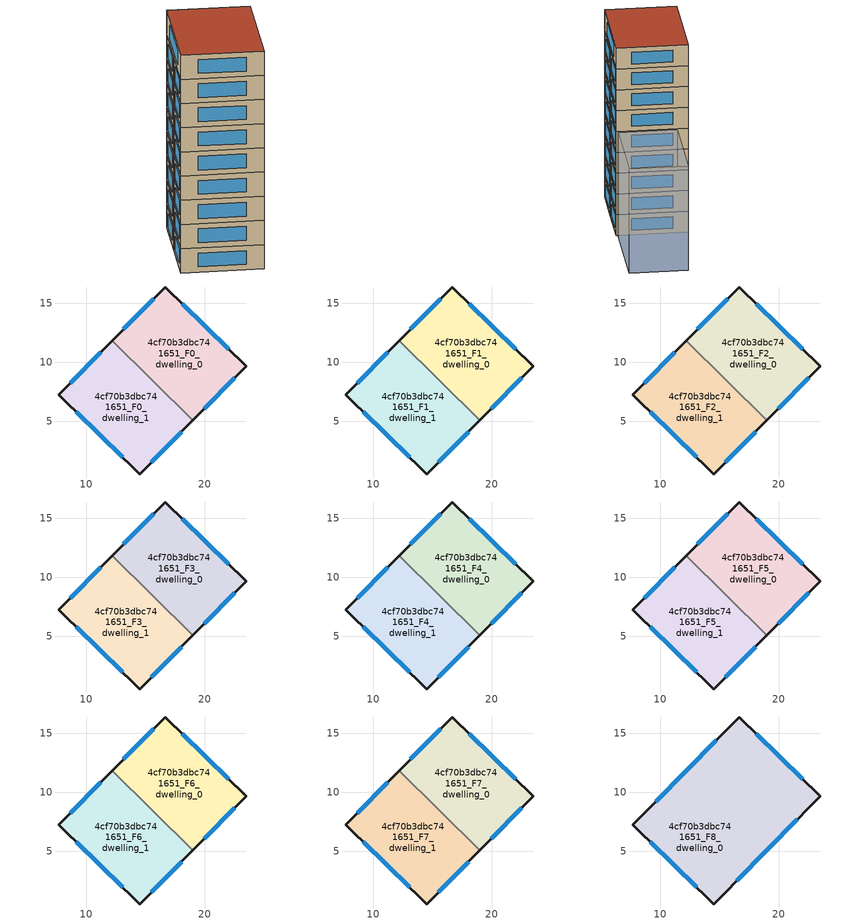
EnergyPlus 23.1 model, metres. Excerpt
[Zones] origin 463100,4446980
4cf70b3dbc741651_F0_dwelling_0
 floor ground (EU_floor_Construction): 23.52,9.68 19.01,5.1 12.18,11.82 16.66,16.37 z0
 wall outside (EU_wall_Construction): 19.01,5.1 23.52,9.68 16.66,16.37 12.18,11.82 z0:3
 wall to 4cf70b3dbc741651_F0_dwelling_1 (EU_wall_Construction): 12.18,11.82 19.01,5.1 z0:3
 window (EU_Window_Construction): 15.7,15.4 13.14,12.8 / 22.05,11.11 18.13,14.94 / 19.98,6.08 22.55,8.7 z0.64:2.36
4cf70b3dbc741651_F0_dwelling_1
 floor ground (EU_floor_Construction): 19.01,5.1 14.53,0.55 7.68,7.25 12.18,11.82 z0
 wall outside (EU_wall_Construction): 12.18,11.82 7.68,7.25 14.53,0.55 19.01,5.1 z0:3
 window (EU_Window_Construction): 15.49,1.53 18.05,4.13 / 9.14,5.81 13.06,1.99 / 11.22,10.84 8.64,8.23 z0.64:2.36
4cf70b3dbc741651_F1_dwelling_0
 floor to 4cf70b3dbc741651_F0_dwelling_0 (EU_floor_Construction): 23.52,9.68 19.01,5.1 12.18,11.82 16.66,16.37 z3
 wall outside (EU_wall_Construction): 19.01,5.1 23.52,9.68 16.66,16.37 12.18,11.82 z3:6
 wall to 4cf70b3dbc741651_F1_dwelling_1 (EU_wall_Construction): 12.18,11.82 19.01,5.1 z3:6
 window (EU_Window_Construction): 15.7,15.4 13.14,12.8 / 22.05,11.11 18.13,14.94 / 19.98,6.08 22.55,8.7 z3.64:5.36
4cf70b3dbc741651_F1_dwelling_1
 floor to 4cf70b3dbc741651_F0_dwelling_1 (EU_floor_Construction): 19.01,5.1 14.53,0.55 7.68,7.25 12.18,11.82 z3
 wall outside (EU_wall_Construction): 12.18,11.82 7.68,7.25 14.53,0.55 19.01,5.1 z3:6
 window (EU_Window_Construction): 15.49,1.53 18.05,4.13 / 9.14,5.81 13.06,1.99 / 11.22,10.84 8.64,8.23 z3.64:5.36
4cf70b3dbc741651_F2_dwelling_0
 floor to 4cf70b3dbc741651_F1_dwelling_0 (EU_floor_Construction): 23.52,9.68 19.01,5.1 12.18,11.82 16.66,16.37 z6
 wall outside (EU_wall_Construction): 19.01,5.1 23.52,9.68 16.66,16.37 12.18,11.82 z6:9
 wall to 4cf70b3dbc741651_F2_dwelling_1 (EU_wall_Construction): 12.18,11.82 19.01,5.1 z6:9
 window (EU_Window_Construction): 15.7,15.4 13.14,12.8 / 22.05,11.11 18.13,14.94 / 19.98,6.08 22.55,8.7 z6.64:8.36
4cf70b3dbc741651_F2_dwelling_1
 floor to 4cf70b3dbc741651_F1_dwelling_1 (EU_floor_Construction): 19.01,5.1 14.53,0.55 7.68,7.25 12.18,11.82 z6
 wall outside (EU_wall_Construction): 12.18,11.82 7.68,7.25 14.53,0.55 19.01,5.1 z6:9
 window (EU_Window_Construction): 15.49,1.53 18.05,4.13 / 9.14,5.81 13.06,1.99 / 11.22,10.84 8.64,8.23 z6.64:8.36
4cf70b3dbc741651_F3_dwelling_0
 floor to 4cf70b3dbc741651_F2_dwelling_0 (EU_floor_Construction): 23.52,9.68 19.01,5.1 12.18,11.82 16.66,16.37 z9
 wall outside (EU_wall_Construction): 19.01,5.1 23.52,9.68 16.66,16.37 12.18,11.82 z9:12
 wall to 4cf70b3dbc741651_F3_dwelling_1 (EU_wall_Construction): 12.18,11.82 19.01,5.1 z9:12
 window (EU_Window_Construction): 15.7,15.4 13.14,12.8 / 22.05,11.11 18.13,14.94 / 19.98,6.08 22.55,8.7 z9.64:11.36
4cf70b3dbc741651_F3_dwelling_1
 floor to 4cf70b3dbc741651_F2_dwelling_1 (EU_floor_Construction): 19.01,5.1 14.53,0.55 7.68,7.25 12.18,11.82 z9
 wall outside (EU_wall_Construction): 12.18,11.82 7.68,7.25 14.53,0.55 19.01,5.1 z9:12
 window (EU_Window_Construction): 15.49,1.53 18.05,4.13 / 9.14,5.81 13.06,1.99 / 11.22,10.84 8.64,8.23 z9.64:11.36
4cf70b3dbc741651_F4_dwelling_0
 floor to 4cf70b3dbc741651_F3_dwelling_0 (EU_floor_Construction): 23.52,9.68 19.01,5.1 12.18,11.82 16.66,16.37 z12
 wall outside (EU_wall_Construction): 19.01,5.1 23.52,9.68 16.66,16.37 12.18,11.82 z12:15
 wall to 4cf70b3dbc741651_F4_dwelling_1 (EU_wall_Construction): 12.18,11.82 19.01,5.1 z12:15
 window (EU_Window_Construction): 15.7,15.4 13.14,12.8 / 22.05,11.11 18.13,14.94 / 19.98,6.08 22.55,8.7 z12.64:14.36
4cf70b3dbc741651_F4_dwelling_1
 floor to 4cf70b3dbc741651_F3_dwelling_1 (EU_floor_Construction): 19.01,5.1 14.53,0.55 7.68,7.25 12.18,11.82 z12
 wall outside (EU_wall_Construction): 12.18,11.82 7.68,7.25 14.53,0.55 19.01,5.1 z12:15
 window (EU_Window_Construction): 15.49,1.53 18.05,4.13 / 9.14,5.81 13.06,1.99 / 11.22,10.84 8.64,8.23 z12.64:14.36
4cf70b3dbc741651_F5_dwelling_0
 floor to 4cf70b3dbc741651_F4_dwelling_0 (EU_floor_Construction): 23.52,9.68 19.01,5.1 12.18,11.82 16.66,16.37 z15
 wall outside (EU_wall_Construction): 19.01,5.1 23.52,9.68 16.66,16.37 12.18,11.82 z15:18
 wall to 4cf70b3dbc741651_F5_dwelling_1 (EU_wall_Construction): 12.18,11.82 19.01,5.1 z15:18
 window (EU_Window_Construction): 15.7,15.4 13.14,12.8 / 22.05,11.11 18.13,14.94 / 19.98,6.08 22.55,8.7 z15.64:17.36
4cf70b3dbc741651_F5_dwelling_1
 floor to 4cf70b3dbc741651_F4_dwelling_1 (EU_floor_Construction): 19.01,5.1 14.53,0.55 7.68,7.25 12.18,11.82 z15
 wall outside (EU_wall_Construction): 12.18,11.82 7.68,7.25 14.53,0.55 19.01,5.1 z15:18
 window (EU_Window_Construction): 15.49,1.53 18.05,4.13 / 9.14,5.81 13.06,1.99 / 11.22,10.84 8.64,8.23 z15.64:17.36
4cf70b3dbc741651_F6_dwelling_0
 floor to 4cf70b3dbc741651_F5_dwelling_0 (EU_floor_Construction): 23.52,9.68 19.01,5.1 12.18,11.82 16.66,16.37 z18
 wall outside (EU_wall_Construction): 19.01,5.1 23.52,9.68 16.66,16.37 12.18,11.82 z18:21
 wall to 4cf70b3dbc741651_F6_dwelling_1 (EU_wall_Construction): 12.18,11.82 19.01,5.1 z18:21
 window (EU_Window_Construction): 15.7,15.4 13.14,12.8 / 22.05,11.11 18.13,14.94 / 19.98,6.08 22.55,8.7 z18.64:20.36
4cf70b3dbc741651_F6_dwelling_1
 floor to 4cf70b3dbc741651_F5_dwelling_1 (EU_floor_Construction): 19.01,5.1 14.53,0.55 7.68,7.25 12.18,11.82 z18
 wall outside (EU_wall_Construction): 12.18,11.82 7.68,7.25 14.53,0.55 19.01,5.1 z18:21
 window (EU_Window_Construction): 15.49,1.53 18.05,4.13 / 9.14,5.81 13.06,1.99 / 11.22,10.84 8.64,8.23 z18.64:20.36
4cf70b3dbc741651_F7_dwelling_0
 floor to 4cf70b3dbc741651_F6_dwelling_0 (EU_floor_Construction): 23.52,9.68 19.01,5.1 12.18,11.82 16.66,16.37 z21
 wall outside (EU_wall_Construction): 19.01,5.1 23.52,9.68 16.66,16.37 12.18,11.82 z21:24
 wall to 4cf70b3dbc741651_F7_dwelling_1 (EU_wall_Construction): 12.18,11.82 19.01,5.1 z21:24
 window (EU_Window_Construction): 15.7,15.4 13.14,12.8 / 22.05,11.11 18.13,14.94 / 19.98,6.08 22.55,8.7 z21.64:23.36
4cf70b3dbc741651_F7_dwelling_1
 floor to 4cf70b3dbc741651_F6_dwelling_1 (EU_floor_Construction): 19.01,5.1 14.53,0.55 7.68,7.25 12.18,11.82 z21
 wall outside (EU_wall_Construction): 12.18,11.82 7.68,7.25 14.53,0.55 19.01,5.1 z21:24
 window (EU_Window_Construction): 15.49,1.53 18.05,4.13 / 9.14,5.81 13.06,1.99 / 11.22,10.84 8.64,8.23 z21.64:23.36
4cf70b3dbc741651_F8_dwelling_0
 floor to 4cf70b3dbc741651_F7_dwelling_0 (EU_floor_Construction): 23.52,9.68 19.01,5.1 12.18,11.82 16.66,16.37 z24
 floor to 4cf70b3dbc741651_F7_dwelling_1 (EU_floor_Construction): 19.01,5.1 14.53,0.55 7.68,7.25 12.18,11.82 z24
 wall outside (EU_wall_Construction): 16.66,16.37 7.68,7.25 14.53,0.55 23.52,9.68 16.66,16.37 z24:27
 window (EU_Window_Construction): 14.74,14.42 9.6,9.2 / 22.05,11.11 18.13,14.94 / 16.46,2.51 21.59,7.72 / 9.14,5.81 13.06,1.99 z24.64:26.36
 roof outside (EU_roof_Construction): 14.53,0.55 23.52,9.68 16.66,16.37 7.68,7.25 z27
shading: 32.01,18.62 23.59,10.07 / 23.59,10.07 18.02,15.55 / 18.02,15.55 26.43,24.1 / 26.43,24.1 32.01,18.62 z0:15
[Building]
EU S2 Campaign: North Axis=0; Terrain=City; Solar Distribution=FullExterior
[Site:Location]
Yerevan-Zvartnots.Intl.AP: Latitude=40.15; Longitude=44.383; Time Zone=4; Elevation=854
[SizingPeriod:WeatherFileDays]
AnnualSizingPeriod: Begin Month=1; Begin Day of Month=1; End Month=12; End Day of Month=31; Day of Week for Start Day=Monday; Use Weather File Daylight Saving Period=No; Use Weather File Rain and Snow Indicators=No
[MATERIAL]
EU_InternalMass_Material: Roughness=MediumRough; Thickness=0.1; Conductivity=1; Density=1800; Specific Heat=900; Thermal Absorptance=0.9; Solar Absorptance=0.7; Visible Absorptance=0.7
[MATERIAL:NOMASS] Roughness=MediumRough; Thermal Absorptance=0.9; Solar Absorptance=0.7; Visible Absorptance=0.7
Name | Thermal Resistance
EU_wall_NoMass | 1.05043
EU_roof_NoMass | 1.45357
EU_floor_NoMass | 0.478065
[WINDOWMATERIAL:SIMPLEGLAZINGSYSTEM]
EU_Window_SimpleGlazing: UFactor=2.5566; Solar Heat Gain Coefficient=0.75; Visible Transmittance=0.75
[CONSTRUCTION]
EU_wall_Construction: EU_wall_NoMass
EU_roof_Construction: EU_roof_NoMass
EU_floor_Construction: EU_floor_NoMass
EU_Window_Construction: EU_Window_SimpleGlazing
EU_InternalMass_Construction: EU_InternalMass_Material
[ZONE] Type=1; Multiplier=1; Ceiling Height=autocalculate; Floor Area=autocalculate; Part of Total Floor Area=Yes
Name | Volume
4cf70b3dbc741651_F0_dwelling_0; 4cf70b3dbc741651_F1_dwelling_0; 4cf70b3dbc741651_F2_dwelling_0; 4cf70b3dbc741651_F3_dwelling_0; 4cf70b3dbc741651_F4_dwelling_0; 4cf70b3dbc741651_F5_dwelling_0; 4cf70b3dbc741651_F6_dwelling_0; 4cf70b3dbc741651_F7_dwelling_0 | 184.026
4cf70b3dbc741651_F8_dwelling_0 | 368.0625
4cf70b3dbc741651_F0_dwelling_1; 4cf70b3dbc741651_F1_dwelling_1; 4cf70b3dbc741651_F2_dwelling_1; 4cf70b3dbc741651_F3_dwelling_1; 4cf70b3dbc741651_F4_dwelling_1; 4cf70b3dbc741651_F5_dwelling_1; 4cf70b3dbc741651_F6_dwelling_1; 4cf70b3dbc741651_F7_dwelling_1 | 184.047
[INTERNALMASS] Construction=EU_InternalMass_Construction
Name | Zone or ZoneList | Surface Area
4cf70b3dbc741651_F0_dwelling_0_EU_InternalMass | 4cf70b3dbc741651_F0_dwelling_0 | 61.3422
4cf70b3dbc741651_F0_dwelling_1_EU_InternalMass | 4cf70b3dbc741651_F0_dwelling_1 | 61.3489
4cf70b3dbc741651_F1_dwelling_0_EU_InternalMass | 4cf70b3dbc741651_F1_dwelling_0 | 61.3422
4cf70b3dbc741651_F1_dwelling_1_EU_InternalMass | 4cf70b3dbc741651_F1_dwelling_1 | 61.3489
4cf70b3dbc741651_F2_dwelling_0_EU_InternalMass | 4cf70b3dbc741651_F2_dwelling_0 | 61.3422
4cf70b3dbc741651_F2_dwelling_1_EU_InternalMass | 4cf70b3dbc741651_F2_dwelling_1 | 61.3489
4cf70b3dbc741651_F3_dwelling_0_EU_InternalMass | 4cf70b3dbc741651_F3_dwelling_0 | 61.3422
4cf70b3dbc741651_F3_dwelling_1_EU_InternalMass | 4cf70b3dbc741651_F3_dwelling_1 | 61.3489
4cf70b3dbc741651_F4_dwelling_0_EU_InternalMass | 4cf70b3dbc741651_F4_dwelling_0 | 61.3422
4cf70b3dbc741651_F4_dwelling_1_EU_InternalMass | 4cf70b3dbc741651_F4_dwelling_1 | 61.3489
4cf70b3dbc741651_F5_dwelling_0_EU_InternalMass | 4cf70b3dbc741651_F5_dwelling_0 | 61.3422
4cf70b3dbc741651_F5_dwelling_1_EU_InternalMass | 4cf70b3dbc741651_F5_dwelling_1 | 61.3489
4cf70b3dbc741651_F6_dwelling_0_EU_InternalMass | 4cf70b3dbc741651_F6_dwelling_0 | 61.3422
4cf70b3dbc741651_F6_dwelling_1_EU_InternalMass | 4cf70b3dbc741651_F6_dwelling_1 | 61.3489
4cf70b3dbc741651_F7_dwelling_0_EU_InternalMass | 4cf70b3dbc741651_F7_dwelling_0 | 61.3422
4cf70b3dbc741651_F7_dwelling_1_EU_InternalMass | 4cf70b3dbc741651_F7_dwelling_1 | 61.3489
4cf70b3dbc741651_F8_dwelling_0_EU_InternalMass | 4cf70b3dbc741651_F8_dwelling_0 | 122.688
[OTHEREQUIPMENT] Fuel Type=Electricity; Design Level Calculation Method=Watts/Area; Power per Zone Floor Area=1; Fraction Latent=0; Fraction Radiant=0; Fraction Lost=0; Carbon Dioxide Generation Rate=0; EndUse Subcategory=EU_Step8_InternalGains
Name | Zone or ZoneList or Space or SpaceList | Schedule
EU_Step8_InternalGain_4cf70b3dbc741651_F0_dwelling_0_f000 | 4cf70b3dbc741651_F0_dwelling_0 | EU_Step8_GainSchedule_4cf70b3dbc741651_F0_dwelling_0_f000
EU_Step8_InternalGain_4cf70b3dbc741651_F0_dwelling_1_f000 | 4cf70b3dbc741651_F0_dwelling_1 | EU_Step8_GainSchedule_4cf70b3dbc741651_F0_dwelling_1_f000
EU_Step8_InternalGain_4cf70b3dbc741651_F1_dwelling_0_f000 | 4cf70b3dbc741651_F1_dwelling_0 | EU_Step8_GainSchedule_4cf70b3dbc741651_F1_dwelling_0_f000
EU_Step8_InternalGain_4cf70b3dbc741651_F1_dwelling_1_f000 | 4cf70b3dbc741651_F1_dwelling_1 | EU_Step8_GainSchedule_4cf70b3dbc741651_F1_dwelling_1_f000
EU_Step8_InternalGain_4cf70b3dbc741651_F2_dwelling_0_f000 | 4cf70b3dbc741651_F2_dwelling_0 | EU_Step8_GainSchedule_4cf70b3dbc741651_F2_dwelling_0_f000
EU_Step8_InternalGain_4cf70b3dbc741651_F2_dwelling_1_f000 | 4cf70b3dbc741651_F2_dwelling_1 | EU_Step8_GainSchedule_4cf70b3dbc741651_F2_dwelling_1_f000
EU_Step8_InternalGain_4cf70b3dbc741651_F3_dwelling_0_f000 | 4cf70b3dbc741651_F3_dwelling_0 | EU_Step8_GainSchedule_4cf70b3dbc741651_F3_dwelling_0_f000
EU_Step8_InternalGain_4cf70b3dbc741651_F3_dwelling_1_f000 | 4cf70b3dbc741651_F3_dwelling_1 | EU_Step8_GainSchedule_4cf70b3dbc741651_F3_dwelling_1_f000
EU_Step8_InternalGain_4cf70b3dbc741651_F4_dwelling_0_f000 | 4cf70b3dbc741651_F4_dwelling_0 | EU_Step8_GainSchedule_4cf70b3dbc741651_F4_dwelling_0_f000
EU_Step8_InternalGain_4cf70b3dbc741651_F4_dwelling_1_f000 | 4cf70b3dbc741651_F4_dwelling_1 | EU_Step8_GainSchedule_4cf70b3dbc741651_F4_dwelling_1_f000
EU_Step8_InternalGain_4cf70b3dbc741651_F5_dwelling_0_f000 | 4cf70b3dbc741651_F5_dwelling_0 | EU_Step8_GainSchedule_4cf70b3dbc741651_F5_dwelling_0_f000
EU_Step8_InternalGain_4cf70b3dbc741651_F5_dwelling_1_f000 | 4cf70b3dbc741651_F5_dwelling_1 | EU_Step8_GainSchedule_4cf70b3dbc741651_F5_dwelling_1_f000
EU_Step8_InternalGain_4cf70b3dbc741651_F6_dwelling_0_f000 | 4cf70b3dbc741651_F6_dwelling_0 | EU_Step8_GainSchedule_4cf70b3dbc741651_F6_dwelling_0_f000
EU_Step8_InternalGain_4cf70b3dbc741651_F6_dwelling_1_f000 | 4cf70b3dbc741651_F6_dwelling_1 | EU_Step8_GainSchedule_4cf70b3dbc741651_F6_dwelling_1_f000
EU_Step8_InternalGain_4cf70b3dbc741651_F7_dwelling_0_f000 | 4cf70b3dbc741651_F7_dwelling_0 | EU_Step8_GainSchedule_4cf70b3dbc741651_F7_dwelling_0_f000
EU_Step8_InternalGain_4cf70b3dbc741651_F7_dwelling_1_f000 | 4cf70b3dbc741651_F7_dwelling_1 | EU_Step8_GainSchedule_4cf70b3dbc741651_F7_dwelling_1_f000
EU_Step8_InternalGain_4cf70b3dbc741651_F8_dwelling_0_f000 | 4cf70b3dbc741651_F8_dwelling_0 | EU_Step8_GainSchedule_4cf70b3dbc741651_F8_dwelling_0_f000
[ZONEVENTILATION:DESIGNFLOWRATE] Schedule=EU_AlwaysOn; Design Flow Rate Calculation Method=AirChanges/Hour; Air Changes per Hour=0.557805; Ventilation Type=Natural; Fan Pressure Rise=0; Fan Total Efficiency=1; Constant Term Coefficient=1; Temperature Term Coefficient=0; Velocity Term Coefficient=0; Velocity Squared Term Coefficient=0; Minimum Indoor Temperature=-100; Maximum Indoor Temperature=100; Delta Temperature=-100; Minimum Outdoor Temperature=-100; Maximum Outdoor Temperature=100; Maximum Wind Speed=40
Name | Zone or ZoneList or Space or SpaceList
EU_ConstantAir_4cf70b3dbc741651_F0_dwelling_0 | 4cf70b3dbc741651_F0_dwelling_0
EU_ConstantAir_4cf70b3dbc741651_F0_dwelling_1 | 4cf70b3dbc741651_F0_dwelling_1
EU_ConstantAir_4cf70b3dbc741651_F1_dwelling_0 | 4cf70b3dbc741651_F1_dwelling_0
EU_ConstantAir_4cf70b3dbc741651_F1_dwelling_1 | 4cf70b3dbc741651_F1_dwelling_1
EU_ConstantAir_4cf70b3dbc741651_F2_dwelling_0 | 4cf70b3dbc741651_F2_dwelling_0
EU_ConstantAir_4cf70b3dbc741651_F2_dwelling_1 | 4cf70b3dbc741651_F2_dwelling_1
EU_ConstantAir_4cf70b3dbc741651_F3_dwelling_0 | 4cf70b3dbc741651_F3_dwelling_0
EU_ConstantAir_4cf70b3dbc741651_F3_dwelling_1 | 4cf70b3dbc741651_F3_dwelling_1
EU_ConstantAir_4cf70b3dbc741651_F4_dwelling_0 | 4cf70b3dbc741651_F4_dwelling_0
EU_ConstantAir_4cf70b3dbc741651_F4_dwelling_1 | 4cf70b3dbc741651_F4_dwelling_1
EU_ConstantAir_4cf70b3dbc741651_F5_dwelling_0 | 4cf70b3dbc741651_F5_dwelling_0
EU_ConstantAir_4cf70b3dbc741651_F5_dwelling_1 | 4cf70b3dbc741651_F5_dwelling_1
EU_ConstantAir_4cf70b3dbc741651_F6_dwelling_0 | 4cf70b3dbc741651_F6_dwelling_0
EU_ConstantAir_4cf70b3dbc741651_F6_dwelling_1 | 4cf70b3dbc741651_F6_dwelling_1
EU_ConstantAir_4cf70b3dbc741651_F7_dwelling_0 | 4cf70b3dbc741651_F7_dwelling_0
EU_ConstantAir_4cf70b3dbc741651_F7_dwelling_1 | 4cf70b3dbc741651_F7_dwelling_1
EU_ConstantAir_4cf70b3dbc741651_F8_dwelling_0 | 4cf70b3dbc741651_F8_dwelling_0
[HVACTEMPLATE:THERMOSTAT] Constant Heating Setpoint=20; Constant Cooling Setpoint=50
EU_HeatOnly_4cf70b3dbc741651_F0_dwelling_0; EU_HeatOnly_4cf70b3dbc741651_F0_dwelling_1; EU_HeatOnly_4cf70b3dbc741651_F1_dwelling_0; EU_HeatOnly_4cf70b3dbc741651_F1_dwelling_1; EU_HeatOnly_4cf70b3dbc741651_F2_dwelling_0; EU_HeatOnly_4cf70b3dbc741651_F2_dwelling_1; EU_HeatOnly_4cf70b3dbc741651_F3_dwelling_0; EU_HeatOnly_4cf70b3dbc741651_F3_dwelling_1; EU_HeatOnly_4cf70b3dbc741651_F4_dwelling_0; EU_HeatOnly_4cf70b3dbc741651_F4_dwelling_1; EU_HeatOnly_4cf70b3dbc741651_F5_dwelling_0; EU_HeatOnly_4cf70b3dbc741651_F5_dwelling_1; EU_HeatOnly_4cf70b3dbc741651_F6_dwelling_0; EU_HeatOnly_4cf70b3dbc741651_F6_dwelling_1; EU_HeatOnly_4cf70b3dbc741651_F7_dwelling_0; EU_HeatOnly_4cf70b3dbc741651_F7_dwelling_1; EU_HeatOnly_4cf70b3dbc741651_F8_dwelling_0
[HVACTEMPLATE:ZONE:IDEALLOADSAIRSYSTEM] System Availability Schedule=EU_AlwaysOn; Maximum Heating Supply Air Temperature=50; Minimum Cooling Supply Air Temperature=13; Maximum Heating Supply Air Humidity Ratio=0.0156; Minimum Cooling Supply Air Humidity Ratio=0.0077; Heating Limit=NoLimit; Cooling Limit=NoLimit; Heating Availability Schedule=EU_AlwaysOn; Cooling Availability Schedule=EU_CoolingOff; Dehumidification Control Type=ConstantSensibleHeatRatio; Cooling Sensible Heat Ratio=0.7; Dehumidification Setpoint=60; Humidification Control Type=None; Humidification Setpoint=30; Outdoor Air Method=None; Outdoor Air Flow Rate per Person=0.00944; Outdoor Air Flow Rate per Zone Floor Area=0; Outdoor Air Flow Rate per Zone=0; Demand Controlled Ventilation Type=None; Outdoor Air Economizer Type=NoEconomizer; Heat Recovery Type=None; Sensible Heat Recovery Effectiveness=0.7; Latent Heat Recovery Effectiveness=0.65
Name | Template Thermostat
4cf70b3dbc741651_F0_dwelling_0 | EU_HeatOnly_4cf70b3dbc741651_F0_dwelling_0
4cf70b3dbc741651_F0_dwelling_1 | EU_HeatOnly_4cf70b3dbc741651_F0_dwelling_1
4cf70b3dbc741651_F1_dwelling_0 | EU_HeatOnly_4cf70b3dbc741651_F1_dwelling_0
4cf70b3dbc741651_F1_dwelling_1 | EU_HeatOnly_4cf70b3dbc741651_F1_dwelling_1
4cf70b3dbc741651_F2_dwelling_0 | EU_HeatOnly_4cf70b3dbc741651_F2_dwelling_0
4cf70b3dbc741651_F2_dwelling_1 | EU_HeatOnly_4cf70b3dbc741651_F2_dwelling_1
4cf70b3dbc741651_F3_dwelling_0 | EU_HeatOnly_4cf70b3dbc741651_F3_dwelling_0
4cf70b3dbc741651_F3_dwelling_1 | EU_HeatOnly_4cf70b3dbc741651_F3_dwelling_1
4cf70b3dbc741651_F4_dwelling_0 | EU_HeatOnly_4cf70b3dbc741651_F4_dwelling_0
4cf70b3dbc741651_F4_dwelling_1 | EU_HeatOnly_4cf70b3dbc741651_F4_dwelling_1
4cf70b3dbc741651_F5_dwelling_0 | EU_HeatOnly_4cf70b3dbc741651_F5_dwelling_0
4cf70b3dbc741651_F5_dwelling_1 | EU_HeatOnly_4cf70b3dbc741651_F5_dwelling_1
4cf70b3dbc741651_F6_dwelling_0 | EU_HeatOnly_4cf70b3dbc741651_F6_dwelling_0
4cf70b3dbc741651_F6_dwelling_1 | EU_HeatOnly_4cf70b3dbc741651_F6_dwelling_1
4cf70b3dbc741651_F7_dwelling_0 | EU_HeatOnly_4cf70b3dbc741651_F7_dwelling_0
4cf70b3dbc741651_F7_dwelling_1 | EU_HeatOnly_4cf70b3dbc741651_F7_dwelling_1
4cf70b3dbc741651_F8_dwelling_0 | EU_HeatOnly_4cf70b3dbc741651_F8_dwelling_0
[SIZING:ZONE] Zone Cooling Design Supply Air Temperature Input Method=SupplyAirTemperature; Zone Cooling Design Supply Air Temperature=13; Zone Heating Design Supply Air Temperature Input Method=SupplyAirTemperature; Zone Heating Design Supply Air Temperature=50; Zone Cooling Design Supply Air Humidity Ratio=0.008; Zone Heating Design Supply Air Humidity Ratio=0.008; Cooling Design Air Flow Method=DesignDay; Cooling Design Air Flow Rate=0; Cooling Minimum Air Flow per Zone Floor Area=0.000762; Cooling Minimum Air Flow=0; Cooling Minimum Air Flow Fraction=0.2; Heating Design Air Flow Method=DesignDay; Heating Design Air Flow Rate=0; Heating Maximum Air Flow per Zone Floor Area=0.002032; Heating Maximum Air Flow=0.141576; Heating Maximum Air Flow Fraction=0.3; Account for Dedicated Outdoor Air System=No; Dedicated Outdoor Air System Control Strategy=NeutralSupplyAir; Dedicated Outdoor Air Low Setpoint Temperature for Design=autosize; Dedicated Outdoor Air High Setpoint Temperature for Design=autosize; Zone Load Sizing Method=Sensible Load Only No Latent Load; Zone Latent Cooling Design Supply Air Humidity Ratio Input Method=HumidityRatioDifference; Zone Cooling Design Supply Air Humidity Ratio Difference=0.005; Zone Latent Heating Design Supply Air Humidity Ratio Input Method=HumidityRatioDifference; Zone Humidification Design Supply Air Humidity Ratio Difference=0.005
4cf70b3dbc741651_F0_dwelling_0; 4cf70b3dbc741651_F0_dwelling_1; 4cf70b3dbc741651_F1_dwelling_0; 4cf70b3dbc741651_F1_dwelling_1; 4cf70b3dbc741651_F2_dwelling_0; 4cf70b3dbc741651_F2_dwelling_1; 4cf70b3dbc741651_F3_dwelling_0; 4cf70b3dbc741651_F3_dwelling_1; 4cf70b3dbc741651_F4_dwelling_0; 4cf70b3dbc741651_F4_dwelling_1; 4cf70b3dbc741651_F5_dwelling_0; 4cf70b3dbc741651_F5_dwelling_1; 4cf70b3dbc741651_F6_dwelling_0; 4cf70b3dbc741651_F6_dwelling_1; 4cf70b3dbc741651_F7_dwelling_0; 4cf70b3dbc741651_F7_dwelling_1; 4cf70b3dbc741651_F8_dwelling_0
[SCHEDULE:CONSTANT]
Name | Hourly Value
EU_AlwaysOn | 1
EU_CoolingOff | 0
[SCHEDULE:FILE] Column Number=1; Rows to Skip at Top=0; Number of Hours of Data=8760; Column Separator=Comma; Interpolate to Timestep=No; Minutes per Item=60; Adjust Schedule for Daylight Savings=Yes
Name | File
EU_Step8_GainSchedule_4cf70b3dbc741651_F0_dwelling_0_f000 | ../../schedules/4cf70b3dbc741651/4cf70b3dbc741651_F0_dwelling_0_f000_gain.csv
EU_Step8_GainSchedule_4cf70b3dbc741651_F0_dwelling_1_f000 | ../../schedules/4cf70b3dbc741651/4cf70b3dbc741651_F0_dwelling_1_f000_gain.csv
EU_Step8_GainSchedule_4cf70b3dbc741651_F1_dwelling_0_f000 | ../../schedules/4cf70b3dbc741651/4cf70b3dbc741651_F1_dwelling_0_f000_gain.csv
EU_Step8_GainSchedule_4cf70b3dbc741651_F1_dwelling_1_f000 | ../../schedules/4cf70b3dbc741651/4cf70b3dbc741651_F1_dwelling_1_f000_gain.csv
EU_Step8_GainSchedule_4cf70b3dbc741651_F2_dwelling_0_f000 | ../../schedules/4cf70b3dbc741651/4cf70b3dbc741651_F2_dwelling_0_f000_gain.csv
EU_Step8_GainSchedule_4cf70b3dbc741651_F2_dwelling_1_f000 | ../../schedules/4cf70b3dbc741651/4cf70b3dbc741651_F2_dwelling_1_f000_gain.csv
EU_Step8_GainSchedule_4cf70b3dbc741651_F3_dwelling_0_f000 | ../../schedules/4cf70b3dbc741651/4cf70b3dbc741651_F3_dwelling_0_f000_gain.csv
EU_Step8_GainSchedule_4cf70b3dbc741651_F3_dwelling_1_f000 | ../../schedules/4cf70b3dbc741651/4cf70b3dbc741651_F3_dwelling_1_f000_gain.csv
EU_Step8_GainSchedule_4cf70b3dbc741651_F4_dwelling_0_f000 | ../../schedules/4cf70b3dbc741651/4cf70b3dbc741651_F4_dwelling_0_f000_gain.csv
EU_Step8_GainSchedule_4cf70b3dbc741651_F4_dwelling_1_f000 | ../../schedules/4cf70b3dbc741651/4cf70b3dbc741651_F4_dwelling_1_f000_gain.csv
EU_Step8_GainSchedule_4cf70b3dbc741651_F5_dwelling_0_f000 | ../../schedules/4cf70b3dbc741651/4cf70b3dbc741651_F5_dwelling_0_f000_gain.csv
EU_Step8_GainSchedule_4cf70b3dbc741651_F5_dwelling_1_f000 | ../../schedules/4cf70b3dbc741651/4cf70b3dbc741651_F5_dwelling_1_f000_gain.csv
EU_Step8_GainSchedule_4cf70b3dbc741651_F6_dwelling_0_f000 | ../../schedules/4cf70b3dbc741651/4cf70b3dbc741651_F6_dwelling_0_f000_gain.csv
EU_Step8_GainSchedule_4cf70b3dbc741651_F6_dwelling_1_f000 | ../../schedules/4cf70b3dbc741651/4cf70b3dbc741651_F6_dwelling_1_f000_gain.csv
EU_Step8_GainSchedule_4cf70b3dbc741651_F7_dwelling_0_f000 | ../../schedules/4cf70b3dbc741651/4cf70b3dbc741651_F7_dwelling_0_f000_gain.csv
EU_Step8_GainSchedule_4cf70b3dbc741651_F7_dwelling_1_f000 | ../../schedules/4cf70b3dbc741651/4cf70b3dbc741651_F7_dwelling_1_f000_gain.csv
EU_Step8_GainSchedule_4cf70b3dbc741651_F8_dwelling_0_f000 | ../../schedules/4cf70b3dbc741651/4cf70b3dbc741651_F8_dwelling_0_f000_gain.csv
